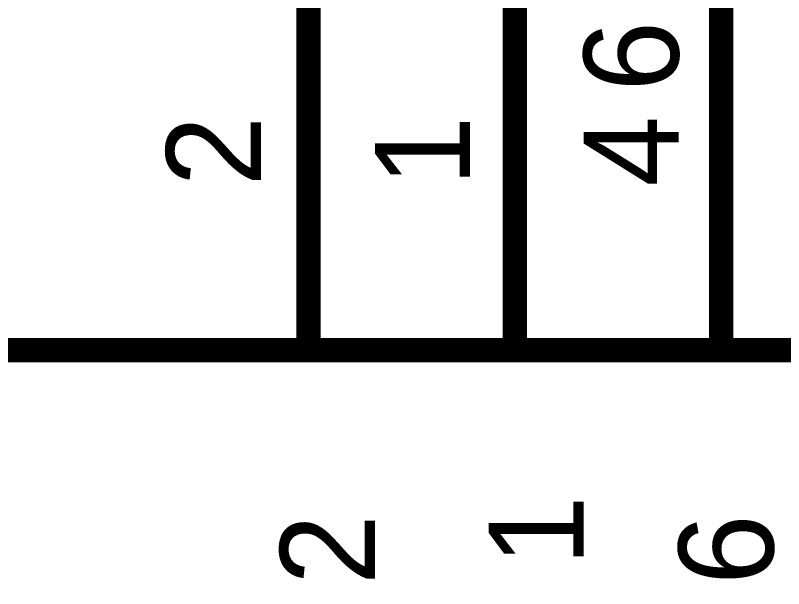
# Model space of a CAD drawing. Header units: inches. Extents: x 0 to 31.5, y 0 to 22.3.
# Drawn here: x 21.2577 to 21.6296, y 14.0839 to 14.3614 of the extents above; entities that cross this region are included whole.
import ezdxf

# ---------------------------------------------------------------- set-up
doc = ezdxf.new("R2010")
doc.units = ezdxf.units.IN
doc.header["$MEASUREMENT"] = 0
doc.layers.add('Sheet', color=255, linetype='Continuous')

msp = doc.modelspace()

# ---------------------------------------------------------------- linework, layer by layer
at = {"layer": 'Sheet'}
for points in [[(21.39961, 14.19937, 0.0118, 0.0118, 0), (21.39961, 14.39921, 0.0118, 0.0118, 0)], [(21.49951, 14.19937, 0.0118, 0.0118, 0), (21.49951, 14.39921, 0.0118, 0.0118, 0)], [(21.59941, 14.19937, 0.0118, 0.0118, 0), (21.59941, 14.39921, 0.0118, 0.0118, 0)]]:
    msp.add_lwpolyline(points, format="xyseb", dxfattribs=at)
for points in [[(19.99984, 14.19937, 0.0118, 0.0118, 0), (25.19816, 14.19937, 0.0118, 0.0118, 0), (25.19816, 10.7997, 0.0118, 0.0118, 0), (19.99984, 10.7997, 0.0118, 0.0118, 0), (19.99984, 14.19937, 0.0118, 0.0118, 0)], [(19.99984, 14.19937, 0.0039, 0.0039, 0), (19.99984, 10.7997, 0.0039, 0.0039, 0), (25.19816, 10.7997, 0.0039, 0.0039, 0), (25.19816, 14.19937, 0.0039, 0.0039, 0), (19.99984, 14.19937, 0.0039, 0.0039, 0), (19.99984, 14.19937, 0.0039, 0.0039, 0)]]:
    msp.add_lwpolyline(points, format="xyseb", close=True, dxfattribs=at)

# ---------------------------------------------------------------- texts
for s, p in [('6', (21.57874, 14.32456)), ('2', (21.37664, 14.27862)), ('1', (21.47769, 14.27862)), ('4', (21.57874, 14.27862)), ('1', (21.53281, 14.09485)), ('2', (21.43176, 14.08566)), ('6', (21.62467, 14.08566))]:
    msp.add_text(s, height=0.04594, rotation=90, dxfattribs=at).set_placement(p)

doc.saveas('drawing.dxf')
